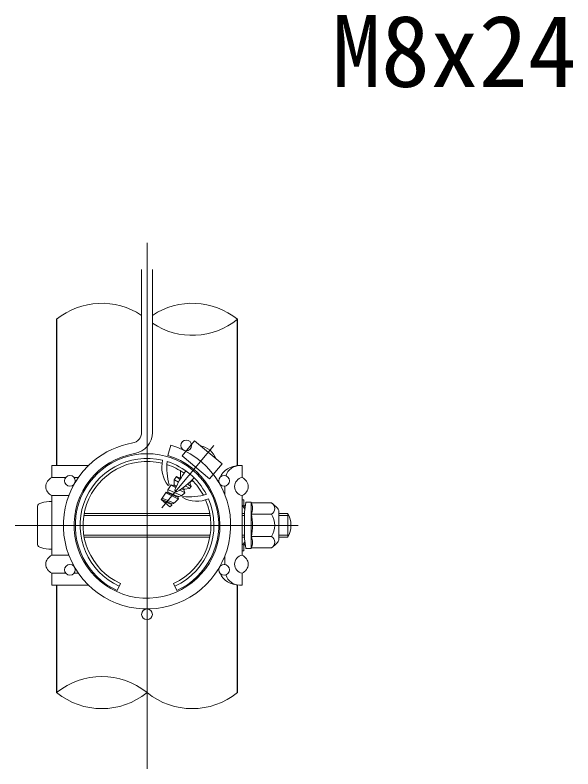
# Model space of a CAD drawing. Units: millimetres, scale not verified. Extents: x -6300 to 6300, y -4455 to 4455.
# Drawn here: x 4414 to 4974, y 3 to 760 of the extents above; entities that cross this region are included whole.
import ezdxf
from ezdxf.enums import TextEntityAlignment as Align

# ---------------------------------------------------------------- set-up
doc = ezdxf.new("R2010")
doc.units = ezdxf.units.MM
doc.header["$LTSCALE"] = 20
doc.linetypes.add('USER1', pattern=[50.8, 31.75, -6.35, 6.35, -6.35])
for name, color, linetype, lineweight in [('0-0_D-STR1', 1, 'Continuous', 25), ('0-1_D-BMK', 2, 'USER1', 13), ('0-2_D-STR-DIM', 7, 'Continuous', 13), ('0-5_D-STR3', 3, 'Continuous', 13), ('0-9_D-STR2', 7, 'Continuous', 13), ('0-A_D-STR-TXT', 7, 'Continuous', 13)]:
    doc.layers.add(name, color=color, linetype=linetype, lineweight=lineweight)
doc.styles.add('ＭＳ ゴシック', font='')
doc.styles.get('ＭＳ ゴシック').set_extended_font_data('MS Gothic')

msp = doc.modelspace()

# ---------------------------------------------------------------- linework, layer by layer
at = {"layer": '0-0_D-STR1'}
for p, q in [((4455.88, 454.67), (4455.88, 307.67)), ((4637.38, 307.67), (4637.38, 454.67)), ((4455.88, 187.67), (4455.88, 79.67)), ((4637.38, 79.67), (4637.38, 187.67))]:
    msp.add_line(p, q, dxfattribs=at)
at = {"layer": '0-1_D-BMK'}
for p, q in [((4546.63, 2.98), (4546.63, 531.35)), ((4613.85, 327.78), (4561.43, 265.31)), ((4698.27, 247.67), (4414.15, 247.67))]:
    msp.add_line(p, q, dxfattribs=at)
at = {"layer": '0-2_D-STR-DIM'}
for centre, start, end in [((4501.25, 398.68), 56.30864, 129.02451), ((4592, 398.68), 50.97549, 123.69136), ((4592, 510.65), 236.30864, 309.02451), ((4501.25, 23.68), 50.97549, 129.02451), ((4501.25, 135.65), 230.97549, 309.02451), ((4592, 135.65), 230.97549, 309.02451)]:
    msp.add_arc(centre, 72.06, start, end, dxfattribs=at)
at = {"layer": '0-5_D-STR3'}
for p, q in [((4594.35, 332.55), (4581.82, 317.61)), ((4581.82, 317.61), (4609.4, 294.47)), ((4451.08, 307.67), (4487.84, 307.67)), ((4451.08, 307.67), (4451.08, 295.67)), ((4504.7, 307.67), (4506.83, 307.67)), ((4585.84, 309.48), (4585.84, 308.05)), ((4642.18, 307.67), (4638, 307.67)), ((4642.18, 307.67), (4639.55, 307.67)), ((4642.18, 307.67), (4642.18, 295.67)), ((4451.08, 295.67), (4464.93, 295.67)), ((4473.48, 295.67), (4477.69, 295.67)), ((4573.83, 293.23), (4576.14, 296.69)), ((4579.86, 293.89), (4576.12, 296.31)), ((4580.45, 294.88), (4576.14, 296.69)), ((4580.14, 295.9), (4579.58, 295.24)), ((4580.24, 302.36), (4580.23, 295.86)), ((4580.89, 295.59), (4580.23, 295.86)), ((4598.57, 299.24), (4597.18, 298.93)), ((4570.81, 288.35), (4567.56, 283.49)), ((4568.91, 288.23), (4567.88, 287.78)), ((4575.46, 285.49), (4570.72, 288.13)), ((4576.33, 287.31), (4573.81, 288.36)), ((4573.83, 293.23), (4573.82, 288.38)), ((4578.28, 291.1), (4574.19, 293.41)), ((4590.99, 286.68), (4587.2, 289.13)), ((4589.99, 290.87), (4589.4, 291.12)), ((4590.57, 291.56), (4589.66, 290.48)), ((4589.66, 290.48), (4591.11, 286.58)), ((4590.57, 291.56), (4590.08, 291.76)), ((4593.05, 292.01), (4590.59, 291.59)), ((4619.74, 289.11), (4619.74, 289.03)), ((4561.74, 274.86), (4565.76, 280.88)), ((4577.67, 274.4), (4565.58, 280.35)), ((4577.35, 276.01), (4565.76, 280.88)), ((4567.55, 280.9), (4567.07, 280.33)), ((4567.55, 280.9), (4567.56, 283.49)), ((4577.93, 276.7), (4567.62, 280.99)), ((4580.85, 277.59), (4568.04, 283.48)), ((4575.9, 286.42), (4573.15, 287.58)), ((4574.4, 283.1), (4576.7, 281.18)), ((4584.33, 280.54), (4579.62, 283.17)), ((4583.56, 283.21), (4581.1, 284.24)), ((4584.6, 280.4), (4581.24, 277.21)), ((4584.11, 284.07), (4582.04, 284.94)), ((4584.18, 283.94), (4583.56, 283.21)), ((4583.56, 283.21), (4584.6, 280.4)), ((4589.25, 284.81), (4584.18, 283.94)), ((4589.33, 284.89), (4585.04, 287.3)), ((4589.25, 284.81), (4591.11, 286.58)), ((4624.9, 287.04), (4624.9, 278.16)), ((4451.08, 269.92), (4451.08, 277.67)), ((4451.08, 277.67), (4451.08, 217.67)), ((4451.08, 277.67), (4468.17, 277.67)), ((4561.74, 274.86), (4560.78, 273.63)), ((4569.6, 266.16), (4560.79, 273.55)), ((4571.74, 269.32), (4561.43, 273.61)), ((4561.45, 274.42), (4561.74, 274.86)), ((4561.45, 274.42), (4561.45, 273.63)), ((4573.3, 270.19), (4561.78, 274.83)), ((4578.09, 274.22), (4575.08, 271.36)), ((4581.24, 277.21), (4578.07, 276.67)), ((4582.7, 276.66), (4582.44, 275.57)), ((4642.18, 277.67), (4642.18, 217.67)), ((4642.18, 273.17), (4642.18, 268.85)), ((4643.68, 273.17), (4642.18, 273.17)), ((4643.68, 273.17), (4643.68, 268.85)), ((4436.68, 267.17), (4436.68, 228.17)), ((4451.08, 271.67), (4451.08, 269.92)), ((4571.16, 268.63), (4562.13, 272.43)), ((4569.6, 266.16), (4571.58, 268.04)), ((4571.35, 268.65), (4571.58, 268.04)), ((4571.97, 269.39), (4571.43, 268.75)), ((4573.23, 269.61), (4571.97, 269.39)), ((4573.23, 269.61), (4575.08, 271.36)), ((4642.74, 267.11), (4644.9, 264.08)), ((4643.96, 267.98), (4645.2, 266.24)), ((4644.58, 261.17), (4645.74, 270.65)), ((4651.04, 270.92), (4646.04, 270.92)), ((4651.17, 247.67), (4651.17, 270.84)), ((4651.47, 270.19), (4651.33, 270.7)), ((4671.56, 270.19), (4651.47, 270.19)), ((4610.05, 257.64), (4483.21, 257.64)), ((4609.7, 259.67), (4483.56, 259.67)), ((4642.18, 259.67), (4644.58, 259.67)), ((4642.18, 257.64), (4644.58, 257.64)), ((4644.58, 261.17), (4644.58, 234.17)), ((4671.56, 258.93), (4651.17, 258.93)), ((4679.08, 262.67), (4679.08, 232.67)), ((4679.08, 259.67), (4688.08, 259.67)), ((4679.08, 257.64), (4689.05, 257.64)), ((4688.08, 259.67), (4688.08, 235.67)), ((4651.17, 247.67), (4651.17, 224.49)), ((4610.05, 237.7), (4483.21, 237.7)), ((4609.7, 235.67), (4483.56, 235.67)), ((4642.18, 237.7), (4644.58, 237.7)), ((4642.18, 235.67), (4644.58, 235.67)), ((4671.56, 236.41), (4651.17, 236.41)), ((4679.08, 237.7), (4689.05, 237.7)), ((4679.08, 235.67), (4688.08, 235.67)), ((4642.74, 228.23), (4644.9, 231.26)), ((4643.96, 227.36), (4645.2, 229.1)), ((4644.58, 234.17), (4645.74, 224.68)), ((4451.08, 217.67), (4451.08, 225.42)), ((4451.08, 225.42), (4451.08, 223.67)), ((4642.18, 226.49), (4642.18, 222.17)), ((4650.98, 224.42), (4646.04, 224.42)), ((4671.56, 225.15), (4651.47, 225.15)), ((4451.08, 217.67), (4468.17, 217.67)), ((4624.9, 217.18), (4624.9, 208.3)), ((4619.74, 206.3), (4619.74, 206.23)), ((4451.08, 199.67), (4451.08, 187.67)), ((4451.08, 199.67), (4464.93, 199.67)), ((4473.48, 199.67), (4477.69, 199.67)), ((4642.18, 199.67), (4642.18, 187.67)), ((4451.08, 187.67), (4451.08, 195.99)), ((4642.18, 195.99), (4642.18, 187.67)), ((4451.08, 187.67), (4487.84, 187.67)), ((4504.7, 187.67), (4506.83, 187.67)), ((4516.63, 182.22), (4519.88, 189.31)), ((4576.63, 182.22), (4573.38, 189.31)), ((4642.18, 187.67), (4639.55, 187.67))]:
    msp.add_line(p, q, dxfattribs=at)
for points in [[(4594.35, 332.55), (4621.93, 309.41), (4609.4, 294.47)], [(4573.81, 288.36), (4573.15, 287.58), (4570.81, 288.35)], [(4578.07, 276.67), (4577.45, 275.93), (4578.09, 274.22)], [(4643.68, 226.49), (4643.68, 222.17), (4642.18, 222.17)]]:
    msp.add_lwpolyline(points, dxfattribs=at)
for centre, radius, start, end in [((4596.76, 307.41), 20.41, 20.1954, 79.8046), ((4546.63, 247.67), 72, 294.62432, 245.37568), ((4546.63, 247.67), 67.2, 76.51477, 245.37568), ((4546.63, 247.67), 64.2, 76.39388, 245.37568), ((4590.58, 306.04), 29.13, 166.14552, 218.81508), ((4625.85, 304.83), 59.31, 173.19065, 196.25963), ((4546.63, 247.67), 67.2, 27.59553, 72.40447), ((4546.63, 247.67), 64.2, 54.62674, 71.81465), ((4454.83, 286.67), 9.75, 112.61986, 247.38014), ((4661.93, 245.57), 95.24, 143.32909, 156.79151), ((4524.54, 360.86), 95.24, 303.20849, 316.67091), ((4643.72, 286.67), 9.13, 99.72282, 260.27718), ((4638.43, 286.67), 9.75, 292.61986, 67.38014), ((4546.63, 247.67), 64.2, 28.18535, 45.37326), ((4546.63, 247.67), 64.2, 294.62432, 23.60612), ((4546.63, 247.67), 67.2, 294.62432, 23.48523), ((4596.48, 301.09), 29.13, 241.18492, 293.85448), ((4589.17, 335.61), 59.31, 263.74037, 286.80935), ((4645.18, 268.85), 3, 180, 215.53768), ((4645.18, 268.85), 1.5, 180, 215.53768), ((4646.04, 270.62), 0.3, 90, 173), ((4651.04, 270.62), 0.3, 15, 90), ((4636.53, 264.55), 15.97, 339.37322, 22.7756), ((4668.51, 264.56), 6.4, 298.45309, 61.54691), ((4658.75, 249.9), 24, 32.13463, 57.68315), ((4643.68, 263.21), 1.5, 33.43373, 35.53768), ((4588.9, 247.67), 63.57, 0, 10.20031), ((4654.29, 247.67), 20.62, 0, 33.09348), ((4665.58, 247.67), 25.5, 331.92751, 28.07249), ((4588.9, 247.67), 63.57, 349.79969, 0), ((4654.29, 247.67), 20.62, 326.90652, 0), ((4636.53, 230.78), 15.97, 337.2244, 20.62678), ((4668.51, 230.78), 6.4, 298.45309, 61.54691), ((4645.18, 226.49), 1.5, 144.46232, 180), ((4643.68, 232.13), 1.5, 324.46232, 326.56627), ((4658.75, 245.43), 24, 302.31685, 327.86537), ((4646.04, 224.72), 0.3, 187, 270), ((4650.98, 224.72), 0.3, 270, 337.2244), ((4454.83, 208.67), 9.75, 112.61986, 247.38014), ((4643.72, 208.67), 9.13, 99.72282, 260.27718), ((4638.43, 208.67), 9.75, 292.61986, 67.38014)]:
    msp.add_arc(centre, radius, start, end, dxfattribs=at)
for centre, major_axis, ratio, start_param, end_param in [((4639.55, 292.67), (-19.81, 0), 0.757218, 4.712389, 6.040763), ((4639.55, 292.67), (0, -15), 0.976579, 3.141593, 4.383343), ((4451.08, 267.17), (14.4, 0), 0.3125, 1.570796, 3.141593), ((4451.08, 228.17), (14.4, 0), 0.3125, 3.141593, 4.712389), ((4639.55, 202.67), (-19.81, 0), 0.757218, 0.242422, 1.570796), ((4639.55, 202.67), (0, 15), 0.976579, 1.899842, 3.141593)]:
    msp.add_ellipse(centre, major_axis=major_axis, ratio=ratio, start_param=start_param, end_param=end_param, dxfattribs=at)
at = {"layer": '0-9_D-STR2'}
for p, q in [((4541.23, 341.07), (4541.23, 504.67)), ((4552.03, 341.07), (4552.03, 504.67)), ((4567.54, 317.82), (4570.63, 328.17))]:
    msp.add_line(p, q, dxfattribs=at)
for centre in [(4585.98, 327.94), (4469.2, 292.37), (4624.05, 292.37), (4469.2, 202.97), (4624.05, 202.97), (4546.63, 158.27)]:
    msp.add_circle(centre, 5.4, dxfattribs=at)
for centre, radius, start, end in [((4530.43, 341.07), 10.8, 279.83934, 0), ((4530.43, 341.07), 21.6, 279.83934, 0), ((4546.63, 247.67), 84, 130, 73.39579), ((4546.63, 247.67), 84, 99.83934, 130), ((4546.63, 247.67), 73.2, 99.83934, 73.39579)]:
    msp.add_arc(centre, radius, start, end, dxfattribs=at)

# ---------------------------------------------------------------- texts
at = {"layer": '0-A_D-STR-TXT', "style": 'ＭＳ ゴシック'}
msp.add_text('M8x24', height=72.14, dxfattribs=at).set_placement((4732.52, 666.5), align=Align.BOTTOM_LEFT)

doc.saveas('drawing.dxf')
